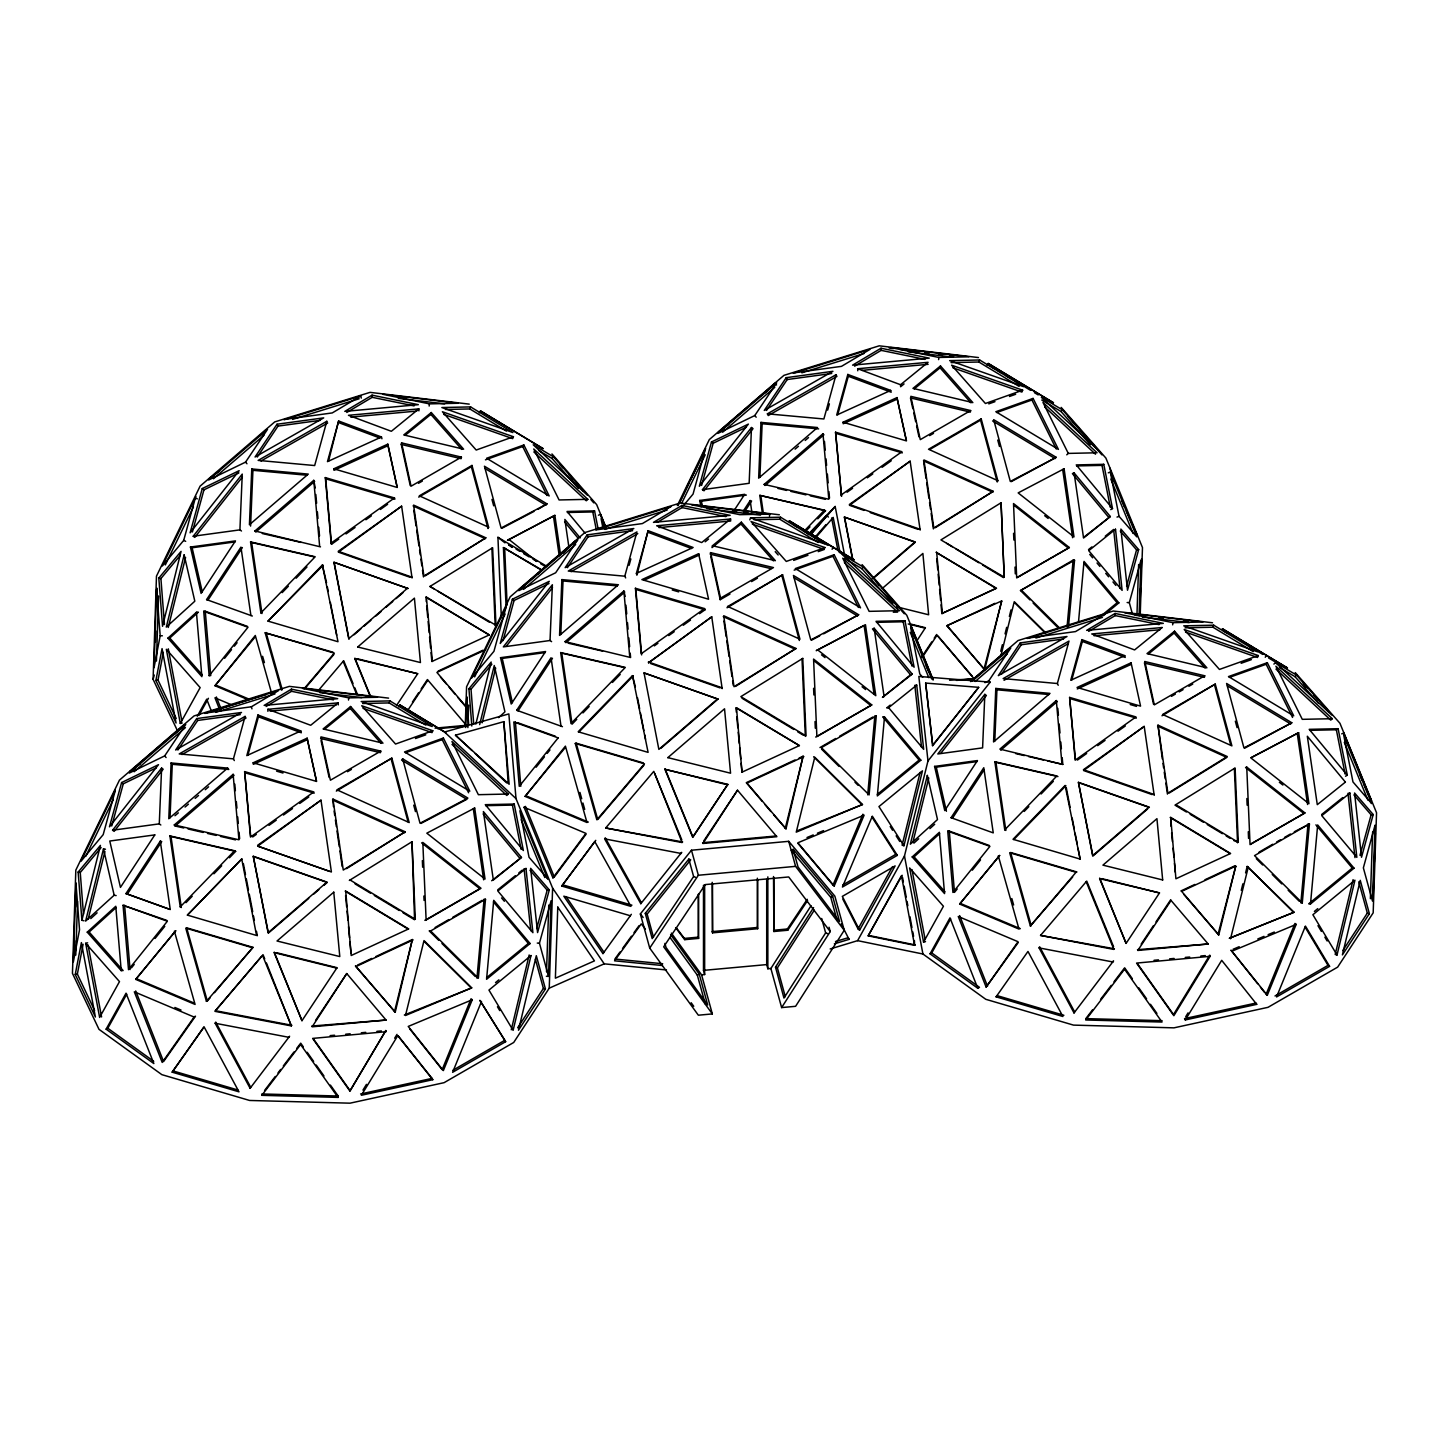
<?xml version="1.0" encoding="UTF-8"?>
<svg xmlns="http://www.w3.org/2000/svg" width="1449" height="1449" viewBox="0 0 1449 1449"><rect width="100%" height="100%" fill="white"/><g stroke="black" fill="none" stroke-linecap="round" stroke-linejoin="round"><path stroke-width="1.5" d="M333.759 892.186L277.031 940.999L339.791 956.557L333.759 892.149M74.243 951.902L74.624 940.691M75.71 907.002L76.091 895.772M75.783 955.09L77.54 901.169M177.756 731.347L153.105 679.346L156.474 576.141L200.107 486.139L274.73 421.913L370.02 392.371L469.241 404.126M155.405 642.197L155.786 630.967M156.8 599.524L157.18 588.294M156.438 661.088L158.557 595.956M465.238 726.8L466.578 686.79L510.211 596.789L584.853 532.562L680.124 503.038L779.345 514.775M465.69 727.543L466.687 698.237L468.715 724.536M466.813 708.271L467.194 697.005M467.882 727.597L468.643 705.065M546.527 971.826L548.773 905.082M548.537 976.391L551.091 900.735L539.445 943.19L548.537 976.391L546.382 976.282M388.586 698.128L289.365 686.373L194.075 715.915L119.452 780.123L75.819 870.125L72.45 973.348L98.985 1029.333L161.853 1074.651L249.59 1100.461L350.024 1103.178L444.082 1082.675L513.707 1042.483L549.243 988.164L552.612 888.128L516.007 798.616L508.853 713.922L444.517 732.017L516.007 798.616M1136.922 615.698L1138.642 564.512M1139.077 615.807L1140.961 560.183L1129.314 602.639L1132.158 613.018M1139.693 614.865L1140.598 588.077M1141.124 572.427L1141.577 559.024M1140.236 614.267L1142.482 547.577L1105.877 458.047L1061.175 407.404M1370.374 898.706L1372.638 831.961M1373.072 900.191L1373.906 875.613M1374.358 862.209L1375.336 833.175M160.821 824.988L159.281 823.865L161.618 768.079L163.157 769.22L114.127 831.364L112.587 830.223L161.618 768.079M171.109 762.953L168.79 818.721L227.62 768.097L228.761 769.455L172.268 764.293L171.109 762.953L227.62 768.097M170.022 817.852L172.268 764.293M241.476 531.004L239.918 529.863L242.255 474.095L193.224 536.239L194.782 537.362L242.418 476.993M251.764 468.951L249.427 524.737L308.275 474.095L251.764 468.951L252.923 470.309L250.586 526.096M550.04 640.512L552.377 584.744L503.346 646.888L550.04 640.512L551.598 641.653M561.886 579.6L559.549 635.387L618.379 584.744L561.886 579.6L563.027 580.958L560.781 634.517M751.488 427.527L749.151 483.296L702.457 489.671L751.488 427.527L753.027 428.65L703.997 490.794L702.457 489.671M760.979 422.383L758.66 478.17L817.49 427.527L760.979 422.383L762.138 423.742L759.892 477.282M984.831 694.361L982.603 747.865L937.811 753.969L984.831 694.361L986.389 695.484L940.745 753.335M995.789 688.438L993.561 741.942L1049.982 693.383L995.789 688.438L996.93 689.796L994.793 741.073M261.798 1095.335L261.907 1093.959L338.16 1096.024L338.052 1097.4L261.798 1095.335L300.613 1044.548L338.052 1097.4M476.938 978.166L484.111 899.195L485.506 899.268L478.351 978.238L430.625 930.964L429.212 930.892L438.757 940.347M867.697 794.831L874.87 715.86L876.283 715.933L869.11 794.903L821.384 747.63L876.283 715.933M884.506 716.965L877.333 795.936L920.858 760.2L884.506 716.965L882.731 716.857L919.101 760.073L920.858 760.2M1067.062 626.964L1073.129 560.147L1074.542 560.22L1068.474 627.037M1078.545 621.549L1084.015 561.415L1118.882 602.856L1103.232 615.716M1308.03 823.865L1300.876 902.836L1302.271 902.908L1309.443 823.938L1294.319 831.78M1310.494 903.941L1317.666 824.97L1354.036 868.186L1310.494 903.941L1308.737 903.832L1352.261 868.078L1354.036 868.186M348.503 700.048L348.774 697.875L377.519 697.259L302.497 688.366L348.774 697.875M429.158 406.046L429.429 403.873L458.174 403.257L383.152 394.363L429.429 403.873M769.473 516.206L769.745 514.033L691.517 504.759L739.769 514.667L769.745 514.033M938.608 359.624L938.88 357.45L968.856 356.816L890.628 347.543L938.88 357.45M1172.658 624.845L1172.947 622.672L1202.924 622.019L1124.696 612.764L1172.947 622.672M75.239 974.507L81.398 942.593L95.399 1017.017L75.239 974.507L77.358 974.072L83.1 944.277M160.187 635.749L154.029 667.79L156.583 589.163L160.187 635.749L162.379 635.803M155.894 680.523L162.053 648.609L176.054 723.033L155.894 680.523L158.013 680.07L163.339 652.412M401.246 444.445L401.572 442.887L461.434 457.123L461.108 458.681L401.246 444.445L410.248 485.614M380.779 751.125L330.408 780.214L320.917 736.889L380.779 751.125L380.453 752.683L320.591 738.447M730.006 594.036L720.207 599.687L720.533 598.129L773.458 567.573L710.571 552.63L710.245 554.188L770.959 568.624M970.649 410.556L920.278 439.645L910.787 396.338L970.649 410.556L970.323 412.114L910.461 397.895L912.834 408.727M1144.529 663.099L1144.855 661.541L1204.717 675.777L1204.391 677.335L1144.529 663.099L1153.531 704.25M324.413 729.408L350.205 708.398L350.622 706.514L382.971 743.174L323.109 728.938L350.622 706.514M405.05 435.406L430.86 414.396L431.277 412.53L463.626 449.172L403.764 434.935L431.277 412.53M712.473 545.73L712.057 547.595L740.964 524.049L741.381 522.183L775.36 560.672L712.473 545.73L741.381 522.183M914.283 388.857L940.075 367.829L940.492 365.963L972.84 402.605L912.979 388.386L940.492 365.963M1148.332 654.06L1174.125 633.05L1174.559 631.184L1206.89 667.826L1147.028 653.59L1174.559 631.184M511.28 1029.768L529.175 954.963M1353.112 879.634L1335.199 954.438L1337.029 955L1354.942 880.213L1312.885 914.736L1337.029 955M81.887 920.296L100.416 845.383L78.155 872.063L81.887 920.296L83.988 920.767M105.469 849.241L103.495 848.86L85.636 921.093L114.163 895.21L116.137 895.591M88.135 919.282L104.926 851.432M168.247 627.471L185.581 557.448M394.49 1011.746L412.349 939.532L395.233 1012.163L355.494 966.012L395.233 1012.163M475.833 724.12L491.175 662.048L468.933 688.728L471.813 726.003M479.655 724.609L494.272 665.526L504.94 711.876L498.583 717.617M482.155 722.816L495.685 668.098M785.249 828.411L803.126 756.179L786.01 828.828L773.712 814.863M920.115 772.408L902.111 845.184L903.941 845.745L922.47 770.832L878.945 806.586L903.941 845.745M830.168 948.968L857.609 940.655L904.484 855.961L927.976 760.942L918.847 676.429L990.174 682.117L927.976 760.942M912.834 842.43L928.791 777.968M983.943 669.293L1001.694 600.937L984.704 669.692L946.831 625.751L994.938 603.327M1000.752 651.271L1002.364 644.733M1005.063 633.847L1006.675 627.326M1009.355 616.441L1010.985 609.902M1000.806 656.107L1014.264 601.679L1045.834 632.941M1218.011 934.496L1235.762 866.158L1218.754 934.913L1183.742 894.305M1241.268 890.356L1242.88 883.836M1245.579 872.932L1247.191 866.411L1294.102 912.236L1229.422 938.264L1294.102 912.236M1230.545 938.753L1248.332 866.9M336.911 968.186L274.151 952.645L301.972 1020.694L274.278 952.156M357.106 658.697L417.692 673.713L354.806 658.643L369.984 695.774M664.91 769.31L727.815 784.362L692.749 837.359L664.91 769.31L727.67 784.851M1101.874 878.637L1159.49 892.928L1099.61 878.619L1126.09 943.39L1099.737 878.112M195.941 496.518L162.36 565.998L183.697 540.405L195.343 497.949L197.318 498.873M121.607 782.551L109.472 826.818L158.502 764.674L121.607 782.551L123.292 783.818L156.293 767.825M202.262 488.548L190.109 532.815L239.157 470.671L202.262 488.548L203.947 489.834L238.886 472.899M111.736 825.984L123.292 783.818M192.373 531.982L203.947 489.834M153.105 679.346L154.282 675.035M233.434 758.859L245.08 716.404L179.223 753.933L233.434 758.859L234.303 760.58M257.958 714.991L246.819 755.617L300.812 730.966L301.283 732.759L258.429 716.784L257.958 714.991L300.812 730.966M381.467 436.982L338.613 420.989L327.474 461.633L381.467 436.982L381.938 438.775M247.87 755.273L258.429 716.784M328.525 461.271L338.613 420.989M506.099 607.04L493.946 651.307L471.686 677.987L506.099 607.04L503.419 547.577L540.513 569.185M512.366 599.198L500.231 643.465L549.262 581.321L512.366 599.198L514.069 600.484L549.008 583.549M503.075 640.53L514.069 600.484M624.791 576.195L636.926 531.928L568.28 571.051L624.791 576.195L625.66 577.916M629.12 565.273L630.858 558.952M536.655 928.555L547.197 890.157L529.972 870.251M549.298 889.903L537.579 932.576L530.642 868.331L549.298 889.903L547.197 890.157M636.401 573.387L648.12 530.696L693.129 547.487L636.401 573.387L636.872 575.181L648.12 530.696M711.477 441.981L699.342 486.248L748.372 424.104L711.477 441.981L713.162 443.267L746.163 427.274M701.606 485.433L713.162 443.267M836.037 374.711L823.883 418.978L767.39 413.834L768.26 415.555L836.906 376.432L836.037 374.711L767.39 413.834M827.651 410.158L829.389 403.836M847.828 374.44L836.689 415.066L890.682 390.415L891.153 392.208L848.299 376.233L847.828 374.44L890.682 390.415M837.739 414.722L848.299 376.233M1057.353 683.53L1069 641.074L1003.161 678.585L1057.353 683.53L1058.223 685.25M1081.896 639.643L1070.739 680.269L1124.75 655.636L1125.203 657.429L1082.349 641.436L1081.896 639.643L1124.75 655.636M1071.789 679.925L1082.349 641.436M1126.579 586.211L1136.559 549.859L1120.276 531.04M1138.66 549.606L1127.503 590.232L1120.892 529.084L1138.66 549.606L1136.559 549.859M1359.995 855.345L1371.116 814.809L1353.909 794.903M1373.217 814.555L1361.517 857.247L1354.58 793.001L1373.217 814.555L1371.116 814.809M445.513 409.469L469.838 408.944L470.599 406.915L512.892 432.545L441.854 407.531L470.599 406.915M362.648 703.508L389.183 702.928L389.944 700.899L432.237 726.529L361.199 701.533L389.944 700.899M749.785 519.865L750.564 517.836L780.54 517.202L824.626 543.918L750.564 517.836M754.078 519.774L779.779 519.231L780.54 517.202M951.033 362.612L978.872 362.015L979.633 359.986L1023.737 386.702L949.656 360.62L979.633 359.986M1185.101 627.815L1212.94 627.218L1213.701 625.189L1257.804 651.905L1183.724 625.841L1213.701 625.189M472.247 999.738L443.358 1070.612L408.22 1026.435L472.247 999.738L471.052 998.778L442.162 1069.67L409.832 1029.025M481.503 1001.422L452.631 1072.296L505.647 1041.686L479.945 1000.444L505.647 1041.686M1267.295 995.282L1296.167 924.39L1294.971 923.448L1266.1 994.322L1267.295 995.282L1230.962 950.146L1257.66 983.726M513.435 436.747L476.196 450.041L442.398 411.751L513.435 436.747L512.656 438.63L443.702 414.36M432.798 730.749L395.541 744.043L361.743 705.735L432.798 730.749L432.001 732.614L363.047 708.344M1022.668 390.179L985.411 403.492L951.613 365.184L1022.668 390.179L1021.871 392.063L952.917 367.792M1258.275 655.564L1219.442 669.438L1184.195 629.5L1258.275 655.564L1257.478 657.448L1185.536 632.108M834.207 886.009L797.856 842.793L864.111 815.153L834.207 886.009L833.012 885.067L862.916 814.211M165.295 564.929L193.441 506.878M85.853 856.178L113.366 799.413M474.638 676.882L505.121 614.032M677.317 505.574L709.322 439.572L783.945 375.345L879.235 345.822L978.455 357.559M678.186 505.357L689 483.06M690.974 479.003L705.717 448.592M679.635 502.531L705.192 449.824L693.057 494.091L683.312 505.755M681.61 503.455L705.21 454.787M471.36 466.723L471.976 465.437L488.621 527.219L488.005 528.505L471.36 466.723L418.707 497.116M336.331 791.1L391.846 758.135L409.198 822.561L336.947 789.832L391.846 758.135M727.724 606.479L727.09 607.765L782.605 574.782L799.957 639.208L727.724 606.479L782.605 574.782M980.575 420.156L981.19 418.87L997.836 480.67L997.22 481.937L980.575 420.156L929.878 449.425M1161.989 715.77L1215.258 684.091L1231.904 745.873L1162.605 714.484L1215.258 684.091M333.451 806.604L332.944 799.069L405.177 831.798L346.565 868.621M425.336 575.778L485.832 537.814L413.581 505.085L423.923 576.068L485.832 537.814M735.458 686.446L795.954 648.464L723.703 615.734L734.027 686.717L795.954 648.464M935.293 527.708L993.217 491.32L923.919 459.931L933.826 528.016L993.217 491.32M1162.315 758.968L1157.986 725.152L1227.267 756.541L1167.894 793.219L1157.986 725.152M215.158 1023.248L215.738 1022.125L250.659 1087.185L250.097 1088.29L215.158 1023.248L289.039 1037.339M1039.096 947.9L1039.658 946.795L1074.597 1011.837L1074.017 1012.942L1039.096 947.9L1112.977 961.991L1113.538 960.886L1074.017 1012.942M640.802 903.705L681.682 852.356L681.102 853.461L604.631 838.88L640.802 903.705L641.364 902.6L605.211 837.776M180.292 723.449L200.143 687.605L166.345 649.297L180.292 723.449L182.23 722.96M197.263 716.241L206.7 699.197L211.608 711.622M198.966 715.335L208.421 698.291M106.121 1029.17L126.045 993.199L153.848 1063.566L106.121 1029.17L107.824 1028.265L126.715 994.195M859.583 930.149L842.322 896.388L895.12 865.886L859.583 930.149L858.062 928.918L892.53 866.611M914.573 945.328L868.168 935.855L901.459 875.685L914.573 945.328L914.428 940.582M868.168 935.855L902.129 875.268M923.556 942.085L943.426 906.259L909.61 867.951L923.556 942.085L925.513 941.615M930.059 953.84L949.983 917.851L977.767 988.236L979.488 987.33L931.761 952.935L930.059 953.84L977.767 988.236M931.761 952.935L950.653 918.847M479.347 412.802L480.488 410.918L543.049 448.61L480.488 410.918M398.71 706.804L399.833 704.92L445.332 732.325M832.07 549.28L833.211 547.396L854.33 559.966L789.107 520.68L833.211 547.396M987.095 365.347L988.218 363.464L1053.441 402.75L988.218 363.464M1265.249 657.266L1266.372 655.401L1287.509 667.971L1222.286 628.685L1266.372 655.401M349.915 1091.061L385.832 1030.529L349.915 1091.061L312.622 1038.408L386.159 1031.688M362.956 1090.119L366.47 1084.359M394.653 1038.209L397.008 1034.369M1210.096 956.34L1173.853 1015.713L1136.559 963.078L1210.096 956.34L1209.752 955.181L1173.509 1014.554L1137.501 963.73M1185.717 1016.709L1188.053 1012.869M1185.318 1019.933L1221.706 960.325L1256.718 1004.356L1185.318 1019.933L1184.539 1018.629L1255.957 1003.052L1256.718 1004.356M671.376 933.102L701.588 974.833L712.328 1013.92L698.346 1015.206L649.713 948.081L640.349 913.939L691.481 850.219L788.727 841.326L834.859 896.152L844.224 930.294L795.592 1006.312L781.627 1007.58L770.886 968.493L811.005 905.788M821.692 918.485L825.64 932.902L783.963 998.053L775.505 967.153L813.595 907.599M785.304 996.695L777.389 967.86L814.302 910.171M781.627 1007.58L830.241 931.58L829.045 927.233M252.343 616.024L206.591 599.614L240.951 547.124L250.912 615.553M242.381 547.577L208.022 600.067L206.591 599.614M125.954 893.598L160.296 841.126L161.727 841.579L127.385 894.069L125.954 893.598L170.257 909.555L160.296 841.126M562.447 726.673L516.713 710.264L551.055 657.774L561.017 726.203M552.486 658.244L518.144 710.716L516.713 710.264M733.629 511.207L744.677 494.326L699.65 500.466L701.099 506.788M744.025 509.939L750.165 500.557L751.596 501.028L744.243 512.258M517.655 1027.794L543.393 988.435L535.406 959.292M545.44 988.997L518.47 1030.239L536.311 955.688L545.44 988.997L543.393 988.435M951.069 817.707L983.78 767.735L993.253 832.885L951.069 817.707L952.5 818.16L983.998 770.053M1342.806 950.58L1367.331 913.105L1358.764 881.861M1369.377 913.667L1342.408 954.891L1360.249 880.34L1369.377 913.667L1367.331 913.105M396.483 705.572L417.692 673.713M412.422 702.059L418.67 692.676M421.152 688.927L427.401 679.545L466.379 725.297L435.026 728.159M407.767 710.318L427.727 680.324M301.972 1020.694L337.037 967.697L276.451 952.681M315.556 1020.422L346.746 973.547L386.068 1020.06L312.151 1026.816L346.746 973.547M727.815 784.362L692.876 836.852L665.055 768.803M703.816 840.837L737.505 790.212L776.827 836.707L702.91 843.481L737.505 790.212M916.674 641.146L925.422 627.707L910.479 624.012M921.89 656.687L931.743 641.889M934.207 638.176L936.67 634.481M922.234 657.466L937.014 635.26L974.126 678.802L956.539 680.396M1126.09 943.39L1159.49 892.928M1141.178 944.114L1153.495 925.603M1155.958 921.908L1170.738 899.702M688.836 859.094L693.618 876.536L652.195 938.59L645.276 913.377L688.836 859.094L690.702 859.837L647.142 914.12L653.481 937.231M649.713 948.081L698.346 875.25L691.481 850.219M773.531 876.536L773.875 931.508L787.749 930.24L787.405 928.99L807.238 899.286M787.749 930.24L807.582 900.535M245.551 462.122L267.504 429.375L208.656 479.999L245.551 462.122L246.964 463.771M277.013 424.231L255.06 456.996L323.707 417.873L277.013 424.231L278.009 426.097L257.27 457.033M164.679 755.907L185.744 724.5L129.305 773.06L164.679 755.907L166.092 757.555M196.702 718.577L175.637 750.002L241.494 712.473L196.702 718.577L197.698 720.443L177.883 750.021M587.117 534.88L565.164 567.646L633.811 528.523L587.117 534.88L588.131 536.746L567.392 567.682M754.766 415.555L776.718 382.808L717.871 433.432L754.766 415.555L756.179 417.203M786.227 377.664L764.275 410.429L832.921 371.306L786.227 377.664L787.224 379.529L766.485 410.465M984.94 682.66L988.816 680.776L1010.768 648.011L972.116 681.284M1020.277 642.885L998.325 675.632L1066.989 636.509L1020.277 642.885L1021.291 644.751L1001.766 673.857M630.369 915.768L563.824 896.188L602.965 953.605L603.943 952.156L566.052 896.587M538.593 573.713L541.165 569.982L503.419 547.577M472.211 676.774L474.765 673.097M194.112 1017.053L162.216 1062.443L134.322 991.822L194.112 1017.053L195.488 1016.184L163.574 1061.574L135.699 990.953M172.159 1072.169L204.055 1026.798L238.976 1091.822L172.159 1072.169L203.766 1027.395M986.135 987.095L1018.031 941.705L958.26 916.474L986.135 987.095L1018.14 942.647M996.097 996.84L1027.975 951.45L1062.896 1016.492L996.097 996.84L997.093 995.626L1063.892 1015.278M602.965 953.605L631.347 914.319M619.991 952.011L614.883 959.039L662.718 963.748M622.527 948.497L631.438 936.181M633.992 932.667L639.081 925.639M552.92 877.859L585.939 833.374L524.067 807.274L525.444 806.405L554.297 876.989L552.92 877.859L524.067 807.274M554.297 876.989L585.994 834.298M561.759 886.045L594.778 841.561L630.931 906.386L561.759 886.045L595.774 840.348M485.451 459.84L522.691 446.546L523.868 444.97L549.189 495.956L486.629 458.264L523.868 444.97M405.43 752.756L442.217 739.624L443.394 738.048L469.784 791.208L404.561 751.922L443.394 738.048M794.161 570.145L832.976 556.271L834.153 554.713L860.543 607.856L795.32 568.569L834.153 554.713M996.749 412.53L1031.923 399.978L1033.083 398.403L1058.404 449.389L995.843 411.715L1033.083 398.403M1229.368 677.408L1266.154 664.276L1267.314 662.7L1293.722 715.86L1228.498 676.574L1267.314 662.7M250.097 1088.29L289.619 1036.234M264.587 1090.445L275.292 1076.444M277.973 1072.948L280.635 1069.434M283.316 1065.939L294.02 1051.92M296.701 1048.424L300.722 1043.171L303.294 1046.812M1092.528 1009.862L1085.826 1018.611L1162.08 1020.676M1100.552 999.357L1111.256 985.338M1113.937 981.842L1124.641 967.823L1132.394 978.763M506.299 646.236L552.522 587.642M932.395 745.565L978.673 687.333L932.703 745.601L925.657 683.077L978.673 687.333M209.163 675.669L248.014 627.236L203.711 611.297L209.163 675.669L210.721 675.596L205.269 611.224L203.711 611.297M224.595 658.299L231.532 649.641M234.321 646.182L237.093 642.74M247.996 699.65L214.995 685.739L255.296 635.495L271.47 692.749M214.995 685.739L255.241 636.836M131.461 967.86L134.232 964.4M155.043 938.463L164.769 926.346M135.717 979.379L175.709 930.801L135.717 979.379L195.072 1004.429L174.387 931.2M536.094 767.227L544.426 756.849M547.197 753.389L549.986 749.93M525.099 796.389L565.418 746.144L586.972 822.489L525.099 796.389L565.345 747.485M957.228 888.962L954.493 892.367L949.312 831.092L947.755 831.165L952.935 892.439L989.921 846.343L947.755 831.165M972.315 870.179L980.52 859.927M959.655 904.049L999.647 855.471L959.655 904.049L1018.991 929.081L998.307 855.87M291.376 1025.928L262.504 955.344L214.905 1011.33L291.376 1025.928L266.435 963.005M605.664 827.995L653.807 771.357L682.135 842.575L605.664 827.995L682.66 841.941M1086.207 881.716L1113.883 949.421L1040.545 935.42L1114.408 948.787M158.81 578.079L181.071 551.381L162.542 626.294L158.81 578.079L160.911 578.531L180.382 555.184M83.462 914.174L80.256 872.533L101.122 847.52M473.732 724.265L471.016 689.199L491.881 664.167M304.036 688.782L334.339 653.155L265.167 632.796L281.341 690.068M304.942 688.492L333.795 654.568M318.635 690.195L343.703 660.708L353.031 683.548M206.428 1001.331L252.995 947.338L186.649 927.813L207.334 1001.042L206.428 1001.331L185.744 928.103L252.09 947.628M207.334 1001.042L210.196 997.691M214.47 992.656L252.995 947.338M261.599 956.394L215.43 1010.696L291.901 1025.294M643.917 765.217L597.749 819.518L576.177 743.174L575.271 743.464L596.843 819.808L644.443 763.804L575.271 743.464M1030.366 925.983L1076.027 872.28L1009.681 852.755L1030.366 925.983L1072.658 877.025M1040.545 935.42L1086.732 881.083L1113.575 946.722M811.114 533.703L826.781 515.536L828.375 517.058M810.933 534.536L835.167 506.48L844.568 554.985M814.519 537.814L825.93 524.61M814.664 538.883L833.193 517.42L839.949 552.196M537.941 509.36L547.016 503.908L484.455 466.234L501.1 528.016L547.016 503.908M402.659 758.823L420.029 823.231L467.9 798.109L402.659 758.823L401.572 760.073L466.813 799.359L420.935 823.449M823.666 633.811L858.659 614.756L793.436 575.47L810.788 639.897L858.659 614.756M1011.221 481.648L1056.23 457.341L993.67 419.667L1010.315 481.448L1056.23 457.341M1244.854 748.101L1291.82 722.761L1226.597 683.475L1243.948 747.901L1291.82 722.761M260.892 612.891L315.212 556.76L250.55 541.908L260.892 612.891L261.979 613.507L251.637 542.524L250.55 541.908M282.157 592.641L288.369 586.229M296.121 578.205L306.989 566.976M323.163 565.237L268.047 621.132L322.384 564.983L326.55 582.715M539.064 450.73L551.96 458.409L553.482 456.833L587.28 495.141L533.214 444.771L553.482 456.833M180.237 906.893L169.913 835.91L170.982 836.508L181.324 907.491L180.237 906.893L234.575 850.744L235.644 851.36L229.449 857.772M185.979 902.673L192.192 896.261M213.909 873.801L221.679 865.796M187.392 915.116L241.729 858.985L187.392 915.116L256.564 935.474L241.729 858.985M576.738 719.338L572.083 724.156L561.759 653.173L560.672 652.575L570.997 723.558L625.334 667.409L560.672 652.575M582.951 712.926L589.163 706.514M612.438 682.443L620.208 674.419M632.489 675.632L578.169 731.781L648.101 752.375L632.489 675.632L635.387 686.808M578.948 732.035L633.267 675.886M804.249 531.04L824.445 510.193L825.513 510.791L817.761 518.814M805.336 531.638L809.991 526.838M808.542 533.993L835.167 506.48M808.27 534.681L826.781 515.536M844.586 558.39L861.865 568.678L863.387 567.102L898.634 607.04L897.112 608.616M1041.759 400.033L1060.976 411.462L1062.497 409.886L1097.744 449.824L1041.36 397.316L1062.497 409.886M1004.755 829.824L1056.864 775.976L994.847 761.739L1004.755 829.824L1005.841 830.422L995.934 762.337L994.847 761.739M1024.226 811.422L1028.826 806.658M1041.088 793.998L1053.351 781.319M1013.793 839.551L1065.903 785.702M1273.906 664.113L1275.428 662.537L1296.565 675.107L1331.794 715.045L1275.428 662.537M1279.666 667.536L1295.044 676.683L1296.565 675.107M259.498 436.149L265.91 429.882M174.749 734.027L183.914 725.08L129.921 771.556L140.426 763.641M563.19 553.065L568.008 548.374M572.808 543.665L576.032 540.531L572.681 543.393M765.507 392.715L775.124 383.315L776.555 384.981M1001.168 656.361L1009.192 648.536L970.812 681.555M587.823 499.344L559.079 499.959L533.757 448.991L587.823 499.344L586.284 500.756L533.848 451.925M508.345 794.034L478.369 794.686L451.961 741.526L508.345 794.034L506.806 795.447L452.034 744.442M1066.754 454.823L1068.293 453.41L1097.038 452.776L1042.972 402.424L1068.293 453.41M1332.283 718.704L1302.289 719.338L1275.899 666.196L1332.283 718.704L1330.743 720.117L1275.971 669.112M167.903 638.158L196.43 612.275L198.332 612.166L169.787 638.049L167.903 638.158L201.882 676.665L196.43 612.275M90.78 918.594L97.119 912.852M87.248 932.16L115.775 906.277L121.227 970.649L123.111 970.54L89.132 932.033L87.248 932.16L121.227 970.649M89.132 932.033L116.083 907.599M913.902 843.119L918.702 838.772M929.878 828.629L934.677 824.282M912.2 856.939L939.35 832.306L944.549 893.598L912.2 856.939L914.084 856.83L939.658 833.646M213.438 478.75L263.863 435.352M314.668 481.394L255.821 532.037L254.933 530.968L313.763 480.325L315.248 487.951M134.141 771.756L185.436 727.615M407.604 588.113L348.756 638.737L333.922 562.266L407.875 588.475L333.922 562.266M354.081 634.771L360.801 628.975M364.17 626.095L370.89 620.299M375.943 615.97L380.978 611.623M386.014 607.276L392.751 601.498M396.102 598.6L402.84 592.822M174.967 815.733L178.336 812.853M185.055 807.057L188.424 804.159M195.144 798.381L198.513 795.483M205.233 789.705L208.602 786.807M174.278 824.952L233.126 774.327L234.013 775.396L175.166 826.021L174.278 824.952L238.94 839.786L233.126 774.327M569.348 546.273L519.303 589.345L524.502 585.432M523.542 589.399L575.651 544.552M775.124 383.315L718.396 432.128L728.793 424.303M722.653 432.182L774.762 387.336M624.773 592.043L565.943 642.686L565.038 641.617L623.885 590.975L625.171 596.408M795.103 449.136L798.471 446.256M805.191 440.46L808.542 437.562M764.148 484.401L822.978 433.758L823.883 434.827L765.036 485.469L764.148 484.401L828.81 499.235L822.978 433.758M308.728 898.38L268.391 933.102L253.267 856.25L326.949 882.097L268.101 932.739L253.267 856.25M313.781 894.051L318.816 889.704M323.87 885.357L327.22 882.477L253.539 856.613M717.708 698.762L658.86 749.405L644.026 672.916L717.998 699.124L660.835 748.318M872.262 578.694L915.025 541.89L844.35 517.094L852.718 560.256M874.254 577.571L915.297 542.252L844.35 517.094M882.387 588.366L922.886 553.464L928.628 614.774L896.623 606.805M970.522 681.428L1018.013 640.567L1113.303 611.025L1212.523 622.78M975.195 681.483L1007.146 654.006M1000.77 750.184L1057.209 701.624L1056.321 700.555L999.882 749.115L1062.805 764.42L1047.826 760.979M1147.644 808.94L1092.926 856.033L1078.418 782.315L1149.075 807.111L1092.637 855.671L1078.418 782.315M486.556 977.731L528.342 943.426L530.099 943.534L493.729 900.318L486.574 979.289L530.099 943.534M495.522 982.603L498.891 979.832M877.315 794.396L919.101 760.073M1101.475 615.608L1117.125 602.748L1118.882 602.856M1314.406 911.403L1317.775 908.632M418.852 408.872L391.339 431.295L348.466 415.302L418.852 408.872L418.924 410.882M338.269 704.884L338.197 702.856L310.684 725.279L267.83 709.304L267.902 711.314M730.586 518.996L701.696 542.56L656.669 525.77L730.586 518.996L730.658 521.024L658.987 527.581M705.156 541.799L708.561 539.028M904.067 383.931L900.626 386.738L900.553 384.728L928.066 362.304L857.699 368.734L857.772 370.763M491.664 880.757L521.477 857.428L483.386 811.567L493.348 880.014L521.477 857.428M497.713 889.849L515.301 875.739M518.814 872.914L522.328 870.088M910.552 674.836L882.423 697.404L912.236 674.093L874.164 628.232L872.479 628.975L910.552 674.836L912.236 674.093M1083.562 537.416L1110.332 516.532L1074.089 472.863L1072.405 473.606L1108.648 517.275M1110.332 516.532L1083.562 538.014L1074.089 472.863M890.247 705.083L886.734 707.909L888.617 707.673L916.728 685.105L923.665 749.332L888.617 707.673M1088.525 549.588L1091.876 546.907M1105.261 536.166L1113.629 529.446L1120.005 588.421M1321.651 814.501L1342.734 797.566M1349.907 793.092L1321.778 815.66L1356.844 857.337L1349.907 793.092L1348.005 793.346L1354.96 857.591M209.181 478.695L219.578 470.871M338.758 539.1L331.531 544.263L331.133 543.067L394.472 497.949L394.871 499.126L325.699 478.786L325.3 477.59L394.472 497.949M346.003 533.938L355.059 527.49M365.909 519.756L371.342 515.898M380.399 509.45L387.626 504.288M412.059 577.988L401.627 506.172L338.287 551.308L411.969 577.155M252.687 836.961L256.31 834.389M268.971 825.369L276.216 820.206M283.443 815.044L292.499 808.596M299.744 803.434L308.8 796.986M257.632 845.292L320.99 800.174L331.404 871.99L257.723 846.125L329.303 871.247M257.723 846.125L320.99 800.174M841.126 494.997L901.894 451.708L835.548 432.182L841.525 496.174L835.548 432.182M847.049 492.243L852.573 488.313M867.317 477.808L872.823 473.877M882.043 467.321L891.244 460.764M920.151 530.099L910.135 461.18L849.386 504.469L920.061 529.265M704.594 608.598L641.237 653.734L635.423 588.258L704.594 608.598L704.993 609.794L699.559 613.652M654.314 645.892L657.918 643.302M668.786 635.568L674.22 631.71M683.258 625.262L690.503 620.1M711.749 616.821L648.5 662.791L711.749 616.821L722.163 688.637M1077.44 760.073L1086.641 753.516M1097.69 745.655L1105.044 740.403M1117.94 731.22L1125.312 725.985M1154.201 795.32L1144.203 726.402L1083.454 769.691L1154.11 794.487M1085.373 769.22L1144.203 726.402M429.991 586.447L492.642 547.74L495.956 625.28L429.991 586.447L433.812 588.765M405.177 831.798L343.268 870.052L332.944 799.069M349.336 880.449L411.987 841.742L415.302 919.282L350.078 879.996M411.987 841.742L414.559 919.735L403.039 912.798M1001.06 502.767L1004.229 577.137L1001.06 502.767L940.926 539.916L1004.229 577.137M1169.361 792.929L1226.814 757.429L1157.534 726.021M1233.751 840.529L1238.297 842.358L1235.109 767.988L1174.994 805.137L1186.369 811.983M554.858 515.355L507.548 540.296L554.858 515.355L560.6 554.895M567.392 512.493L592.786 511.95L594.561 510.881L598.057 528.577M474.692 808.035L426.821 833.175L485.035 879.018L474.692 808.035L473.316 808.868L483.658 879.851M1064.073 468.788L1018.158 492.895L1073.981 536.873L1064.073 468.788L1062.697 469.621L1072.604 537.706M485.741 805.68L512.421 805.101L514.196 804.05L523.361 850.527L485.288 804.666L514.196 804.05M1076.607 465.926L1102.019 465.383L1103.776 464.314L1112.506 508.563L1110.749 509.631M817.598 649.822L875.794 695.683L865.47 624.7L816.222 650.655L864.093 625.515L874.091 694.288M876.5 622.346L903.18 621.766L904.955 620.715L914.12 667.192L876.047 621.331L904.955 620.715M1251.375 757.61L1298.63 732.705L1308.954 803.67L1250.759 757.827L1298.63 732.705M1309.661 730.332L1336.358 729.771L1338.115 728.702L1347.298 775.197L1345.523 776.247M361.308 398.095L360.692 395.994L332.256 412.929L285.562 419.286M372.067 395.16L344.808 411.389L418.344 404.669L372.067 395.16L372.212 397.316L346.764 412.458M251.347 706.786L278.606 690.539L206.555 712.89L251.347 706.786L251.963 708.869M291.412 689.163L264.153 705.391L337.689 698.672L291.412 689.163L291.557 691.3L266.109 706.46M881.01 348.231L852.592 365.148L929.262 358.138L881.01 348.231L881.155 350.368L854.62 366.162M681.918 505.447L653.481 522.365L730.169 515.355L681.918 505.447L682.044 507.585L657.411 522.256M1115.078 613.452L1086.659 630.369L1163.33 623.36L1115.078 613.452L1115.223 615.59L1088.688 631.384M461.434 457.123L411.063 486.212L401.572 442.887M418.471 483.296L422.347 481.068M471.976 465.437L419.322 495.83L488.621 527.219M347.506 771.701L351.382 769.455M929.624 435.624L933.5 433.378M981.19 418.87L928.537 449.262L997.836 480.67M751.578 581.592L757.447 578.187M1017.452 577.227L1069.344 547.523L1013.521 503.564L1016.691 577.934L1069.344 547.523M426.115 919.97L481.014 888.273L422.818 842.43L426.115 919.97L424.919 920.387L479.8 888.708L421.605 842.847M435.098 927.505L448.81 919.572M452.74 917.308L482.137 900.336M430.625 930.964L485.506 899.268M1029.949 599.922L1020.476 590.54L1038.027 580.397M1041.922 578.151L1073.129 560.147M1020.476 590.54L1074.542 560.22M815.678 737.052L871.773 704.92L813.577 659.078L816.892 736.617L871.773 704.92M819.971 747.557L835.656 738.501M839.587 736.237L872.914 717.001M793.183 849.349L798.019 866.973L839.605 921.673L832.632 896.243L793.183 849.349L791.317 850.436L830.766 897.329L837.16 920.64M452.976 1070.213L504.107 1040.69M842.847 884.941L895.772 854.367L897.329 855.363L842.43 887.042L872.334 816.185L897.329 855.363M1204.717 675.777L1154.328 704.866L1144.855 661.541M1171.444 696.353L1175.32 694.125M1179.196 691.879L1183.072 689.652M1188.886 686.283L1192.762 684.055M830.766 897.329L832.632 896.243M1250.813 843.916L1304.951 812.925L1246.738 767.082L1245.542 767.517L1303.738 813.36M1304.951 812.925L1250.052 844.622L1246.738 767.082M1259.018 852.157L1272.747 844.242M1276.66 841.978L1280.59 839.714M1284.502 837.45L1290.389 834.044M1309.443 823.938L1254.544 855.616L1302.271 902.908M1275.011 995.97L1328.027 965.36L1329.584 966.338L1276.569 996.948L1305.44 926.092L1329.584 966.338M261.001 460.999L327.691 422.999M182.031 754.549L245.95 718.124L245.08 716.404M571.105 571.667L637.795 533.649M1004.03 680.306L1067.931 643.881M705.265 1004.012L697.349 975.177L699.251 974.126L670.597 934.587M502.006 528.215L533.938 511.443M811.694 640.096L819.681 635.912M426.241 601.589L426.368 597.06L489.255 634.934L431.856 661.523L431.023 652.63M438.178 671.068L482.861 650.257M485.632 649.732L436.91 672.427L467.23 708M941.85 613.561L995.97 588.348L936.108 552.304L996.514 588.258L941.85 613.561L941.035 604.813M946.831 625.751L1001.694 600.937M741.979 772.172L799.377 745.601L736.49 707.71L741.979 772.172L741.145 763.297M794.994 759.964L746.271 782.677L762.156 801.297M799.051 758.081L803.126 756.179M803.869 756.595L747.014 783.076L786.01 828.828M357.541 965.07L371.741 958.441M375.798 956.557L412.349 939.532M356.255 966.429L413.11 939.93M1180.899 890.954L1194.918 884.433M1204.952 879.76L1235.019 865.741M1235.762 866.158L1181.641 891.37L1218.754 934.913M333.795 468.806L387.807 444.155L397.28 487.48L333.795 468.806L334.013 470.309L388.006 445.658L387.807 444.155M843.01 422.239L897.022 397.587L906.494 440.913L843.01 422.239L843.227 423.742L897.239 399.091L897.022 397.587M698.617 553.717L641.889 579.618L708.579 599.234L698.617 553.717L698.835 555.221L644.135 580.198M253.14 762.79L307.152 738.157L316.625 781.464L253.14 762.79L253.358 764.311L307.369 739.66L307.152 738.157M1131.071 662.809L1077.078 687.46L1140.562 706.134L1131.071 662.809L1131.289 664.312L1077.295 688.963M549.243 988.164L604.215 963.839L666.468 969.961M797.185 830.802L862.499 804.503L796.244 832.143L814.773 757.229L862.499 804.503M807.002 837.522L813.215 834.932M817.363 833.211L823.575 830.621M404.343 1015.006L471.74 987.856L405.485 1015.495L424.014 940.564L471.74 987.856M1233.027 949.294L1239.221 946.704M1257.804 938.952L1263.999 936.362M1268.129 934.641L1274.323 932.051M1232.157 951.087L1296.167 924.39M598.437 515.21L600.466 514.377L605.501 526.675M1341.72 733.864L1343.748 733.031L1371.424 800.717L1364.125 784.452M1108.286 472.827L1110.314 472.084L1136.795 536.854L1119.045 516.333L1110.314 472.084M1117.016 517.094L1119.045 516.333M988.761 403.873L994.974 401.663M1009.464 396.483L1015.658 394.273M793.672 560.383L807.962 555.275M818.196 551.634L824.318 549.443L752.357 524.121M415.446 738.519L425.789 734.824M1241.141 663.28L1251.356 659.639M265.167 632.796L333.071 652.231M284.058 419.812L360.692 395.994M292.626 419.377L359.153 398.765M793.273 373.244L869.907 349.444L841.471 366.362L794.777 372.719M801.84 372.828L864.075 353.52M604.867 529.374L667.12 510.084M204.834 713.469L266.29 694.433M270.528 693.111L276.886 691.137M215.647 712.347L274.984 693.944M1027.341 638.466L1103.957 614.648L1075.538 631.583L1028.844 637.94M1035.89 638.031L1102.435 617.401M835.493 941.542L848.118 937.72L849.078 939.369L834.352 943.824M455.457 735.186L503.835 721.656L509.142 784.253L455.457 735.186L471.976 750.564M85.69 943.299L119.488 981.607L99.637 1017.433L85.69 943.299L87.628 942.81M360.602 1093.977L432.019 1078.4L432.798 1079.704L361.381 1095.263L397.769 1035.673L432.798 1079.704M503.835 721.656L508.128 782.17M489.255 634.934L425.825 597.151M799.377 745.601L735.947 707.8L736.364 712.238M1170.991 826.256L1170.72 817.417L1230.581 853.479L1175.918 878.782L1170.72 817.417M278.009 426.097L320.265 420.337M787.224 379.529L831.708 373.48M193.224 536.239L239.918 529.863M190.435 547.034L235.463 540.894L201.103 593.384L190.435 547.034L192.119 547.776L234.992 541.926M699.65 500.466L701.334 501.209L746.362 495.069M588.131 536.746L632.597 530.696M500.539 657.683L545.567 651.543L511.207 704.033L500.539 657.683L502.223 658.426L545.114 652.593M197.698 720.443L240.244 714.647M1021.291 644.751L1063.53 638.991M112.587 830.223L159.281 823.865M934.587 766.412L977.441 760.562L944.748 810.534L934.587 766.412L936.271 767.155L976.988 761.594M916.728 685.105L914.844 685.341L921.546 747.376M350.749 417.113L416.714 411.081M862.173 370.346L928.139 364.315M267.83 709.304L338.197 702.856M270.094 711.115L336.059 705.083M1094.031 635.767L1159.997 629.735M949.602 680.233L974.126 678.802M437.598 728.72L466.723 726.058M702.584 842.702L776.501 835.946M698.346 875.25L795.592 866.357L844.224 930.294M712.183 931.598L757.338 927.469L757.682 928.718L712.528 932.848L712.183 882.332M676.574 928.121L684.399 938.409L698.273 937.141L698.617 938.391L684.743 939.658L675.614 927.65M773.531 930.258L787.405 928.99M703.49 885.212L703.49 970.377L766.702 964.599L767.843 968.765L770.886 968.493M701.588 974.833L704.649 974.543L704.649 884.904M1137.483 949.675L1208.194 944.005L1137.809 950.453L1171.064 900.463L1208.194 944.005M311.807 1026.037L386.068 1020.06M330.118 1035.618L334.574 1035.22M345.713 1034.206L350.169 1033.789M361.308 1032.775L365.764 1032.358M376.903 1031.344L381.359 1030.945M1154.038 960.289L1158.494 959.872M1169.633 958.858L1174.107 958.441M1185.246 957.427L1189.701 957.028M1200.841 955.996L1205.296 955.597M123.056 905.281L167.36 921.238L128.508 969.653L123.056 905.281L166.816 920.405M1103.776 464.314L1076.263 464.912L1112.506 508.563M594.561 510.881L567.048 511.479L585.179 533.304M893.29 612.202L897.565 612.112L844.405 562.61M1338.115 728.702L1309.208 729.336L1347.298 775.197M1127.141 602.53L1129.314 602.639M537.271 943.082L539.445 943.19M762.138 423.742L818.631 428.886M252.923 470.309L307.242 475.254M563.027 580.958L617.365 585.903M996.93 689.796L1048.967 694.542M662.374 965.523L614.539 960.814L641.273 923.882L645.366 929.044M889.125 348.05L893.598 348.593M900.3 349.372L904.774 349.915M913.703 350.966L918.177 351.491M924.879 352.288L929.352 352.813M938.3 353.882L942.774 354.407M949.475 355.204L953.949 355.73M908.233 351.835L952.935 357.124M401.264 397.316L405.684 397.841M398.312 398.366L444.662 403.854M707.891 507.385L712.365 507.929M732.488 510.302L736.961 510.827M743.663 511.624L748.137 512.149M757.066 513.218L761.54 513.743M706.895 508.78L760.544 515.138M1134.368 614.593L1138.823 615.119M1158.946 617.509L1163.42 618.035M1183.525 620.426L1187.999 620.951M1142.301 617.057L1189.231 622.599M319.867 692.622L361.797 697.585M925.657 683.077L932.703 745.601M868.839 935.456L915.243 944.929M857.609 940.655L922.922 954.003L985.791 999.303L1073.51 1025.113L1173.962 1027.848L1268.02 1007.327L1337.644 967.135L1373.181 912.834L1376.55 812.78L1339.945 723.268L1295.243 672.608M881.155 350.368L925.023 359.388M372.212 397.316L414.088 405.901M682.044 507.585L725.913 516.605M1115.223 615.59L1159.073 624.61M291.557 691.3L333.433 699.903M468.933 688.728L471.016 689.199M78.155 872.063L80.256 872.533M777.968 488.44L786.59 490.414M790.9 491.41L805.988 494.87M810.299 495.848L825.387 499.325M762.355 513.091L759.783 495.359L824.445 510.193M759.783 495.359L825.513 510.791M254.933 530.968L320.483 546.871M262.287 533.522L301.084 542.415M251.637 542.524L314.143 556.869M565.038 641.617L630.605 657.52L630.206 653.155M568.099 643.175L602.585 651.09M1015.749 753.625L1024.298 755.581M1028.573 756.559L1043.552 760.001M561.759 653.173L624.265 667.518M995.934 762.337L1057.951 776.573M175.166 826.021L183.788 827.995M188.098 828.991L203.186 832.451M207.497 833.447L216.118 835.421M220.429 836.417L235.517 839.877M169.913 835.91L234.575 850.744M170.982 836.508L235.644 851.36M908.215 623.976L925.295 628.196M835.946 433.378L902.292 452.903M1130.202 704.522L1136.541 706.388M1069.616 697.404L1135.944 716.929L1075.194 760.2L1069.616 697.404L1075.393 759.149M1070.014 698.599L1136.36 718.106M672.227 589.978L678.675 591.88M635.423 588.258L635.821 589.435L704.993 609.794M1080.121 859.076L1013.014 839.297L1065.124 785.467L1080.121 859.076L1078.038 848.281M268.047 621.132L337.997 641.726L322.384 564.983M1076.933 871.99L1010.587 852.483L1031.271 925.694M576.177 743.174L643.193 762.88M276.632 771.158L282.99 773.023M244.646 771.592L313.817 791.933L250.478 837.069L244.646 771.592L250.677 836.073M245.044 772.77L314.216 793.128M562.755 884.832L631.927 905.172M173.155 1070.956L237.817 1089.974M864.021 510.41L849.476 505.303L910.135 461.18M870.269 512.602L918.068 529.374M1083.544 770.524L1152.136 794.595M1078.69 782.677L1149.365 807.473M409.958 577.245L338.378 552.141L401.627 506.172M648.391 661.958L722.073 687.804M650.601 663.533L720.062 687.895M717.998 699.124L644.026 672.916M949.312 831.092L989.377 845.51M517.492 722.634L555.474 736.291M205.269 611.224L247.471 626.403M127.385 894.069L169.569 909.248M857.699 368.734L900.553 384.728M648.572 532.489L691.553 548.519M339.084 422.782L379.892 438.015M825.64 932.902L827.524 933.609M775.505 967.153L777.389 967.86M693.618 876.536L695.484 877.279M645.276 913.377L647.142 914.12M960.977 903.651L1020.331 928.682M526.422 795.99L588.312 822.09M216.318 685.323L249.319 699.251M231.46 704.794L214.977 697.82L219.904 710.282M137.057 978.981L194.347 1003.161M174.858 1007.472L181.053 1010.08M923.466 460.818L992.764 492.207M723.25 616.622L795.501 649.351M413.146 505.973L485.379 538.684M332.491 799.957L404.724 832.686M183.697 540.405L185.671 541.328M863.387 567.102L842.267 554.532L898.634 607.04M501.354 617.781L497.931 537.307L547.088 566.505M512.294 546.889L508.508 544.643L512.022 547.414M516.061 549.117L519.829 551.363M523.614 553.609L529.265 556.959M533.051 559.205L536.818 561.451L508.943 539.463M540.586 563.679L544.371 565.925M445.821 732.741L399.833 704.92M988.671 365.112L994.394 368.553M998.198 370.853L1002.002 373.136M1005.823 375.436L1009.627 377.736M1015.351 381.178L1019.154 383.478M1024.878 386.919L1030.601 390.361M1034.405 392.661L1038.209 394.943M992.583 420.916L1055.144 458.59M1222.739 630.333L1226.542 632.615M1249.418 646.399L1255.124 649.84M1258.946 652.141L1262.749 654.423M1268.473 657.864L1274.178 661.324M1278 663.606L1281.804 665.906M1227.43 685.884L1290.733 724.011M946.614 543.339L952.301 546.762M956.086 549.044L978.836 562.755M982.639 565.038L1003.487 577.608M793.382 524.629L797.185 526.911M802.909 530.352L806.713 532.652M812.436 536.094L816.24 538.394M821.963 541.835L827.669 545.277M839.116 552.178L842.92 554.46M1175.737 804.666L1238.297 842.358M1190.154 814.266L1203.431 822.253M1207.216 824.553L1222.376 833.682M1226.18 835.964L1229.966 838.247M794.269 577.879L857.573 616.006M1170.176 817.508L1230.038 853.57M485.252 468.625L545.929 505.158M742.015 698.255L793.817 729.463M797.656 731.781L803.398 735.241M437.652 591.083L489.454 622.273M355.077 883.908L370.437 893.164M374.277 895.464L399.218 910.497M345.17 891.135L408.057 929.026M978.872 362.015L1019.136 386.394M1212.94 627.218L1253.204 651.615M779.779 519.231L818.105 542.451M469.838 408.944L506.371 431.077M389.183 702.928L425.716 725.061M107.824 1028.265L153.721 1061.338M1044.693 515.717L1048.17 518.452M1014.065 505.357L1068.148 547.957M1279.358 782.279L1282.89 785.05M821.511 654.821L825.024 657.611M862.064 686.772L865.596 689.561M814.139 660.907L870.577 705.355M497.931 537.307L504.958 542.85M1044.711 406.897L1095.498 454.207M475.272 753.643L506.661 782.877M1021.889 590.612L1059.762 628.142M1033.101 603.038L1058.35 628.069M1014.717 602.748L1044.711 632.47M1256.319 858.696L1262.677 864.999M1272.24 874.471L1281.785 883.926M1288.143 890.229L1299.282 901.26M1247.191 866.411L1292.979 911.747M821.565 749.133L839.062 766.467M854.982 782.225L858.152 785.376M813.65 756.74L861.376 804.032M441.945 943.498L475.344 976.59M424.466 941.669L470.599 987.367M1068.167 416.624L1101.946 454.895M1307.704 688.239L1303.285 683.24L1305.803 686.953M1313.573 694.904L1317.992 699.903M1323.861 706.569L1328.28 711.55M1060.976 411.462L1090.336 444.734M1295.044 676.683L1318.536 703.308M940.075 367.829L970.939 402.822M1174.125 633.05L1205.007 668.025M862.083 564.621L906.784 615.264L933.174 679.798M876.41 582.172L879.344 585.487M894.033 602.132L904.303 613.778M861.865 568.678L892.711 603.617M775.215 551.652L778.149 554.985M740.964 524.049L773.458 560.872M914.084 856.83L944.965 891.805M551.96 453.954L596.662 504.614L606.026 527.508M560.002 464.604L562.955 467.918M568.823 474.584L573.243 479.583M580.578 487.915L583.53 491.247M590.866 499.561L593.818 502.894M551.96 458.409L578.405 488.385M430.86 414.396L461.724 449.389M350.205 708.398L381.069 743.373M169.787 638.049L202.299 674.872M922.669 677.244L919.789 673.93L910.624 627.453L931.707 679.001M988.816 680.776L990.228 682.425M947.574 626.167L984.704 669.692M938.101 636.165L972.37 676.357M765.036 804.684L770.814 811.476M440.478 677.1L446.256 683.874M449.154 687.261L454.932 694.035M457.812 697.422L466.469 707.583M1089.757 554.387L1092.673 557.829M1097.02 563.009L1099.918 566.45M1105.732 573.351L1108.63 576.811M1112.977 581.973L1115.875 585.432M1315.909 824.861L1352.261 868.078M1083.707 563.027L1117.125 602.748M798.109 843.572L833.012 885.067M501.571 897.927L504.379 901.26M493.421 901.93L528.342 943.426M580.198 537.905L564.856 519.43L568.968 547.65M564.585 521.857L578.513 538.648M483.115 814.012L519.793 858.188M1260.467 987.258L1264.687 992.565M640.349 913.939L643.139 917.452M398.403 1036.126L432.019 1078.4M830.241 931.58L788.709 876.953L705.246 884.578L663.696 946.813L712.328 1013.92M669.999 937.431L697.349 975.177M691.137 1002.708L693.745 1006.294M1138.842 987.874L1146.594 998.814M1150.47 1004.284L1156.918 1013.394M313.564 1039.078L349.571 1089.902M307.17 1052.282L313.618 1061.392M316.208 1065.033L323.96 1075.973M330.408 1085.084L338.16 1096.024M552.612 888.128L604.215 963.839M890.211 826.528L892.584 830.259M896.152 835.856L899.738 841.452M871.972 817.073L895.772 854.367M1317.956 925.676L1321.397 931.417M1324.857 937.177L1327.157 941.017M1305.024 927.016L1328.027 965.36M497.46 1006.765L499.76 1010.605M842.829 899.123L858.062 928.918M841.144 923.864L849.078 939.369M1266.154 664.276L1292.544 717.418M1031.923 399.978L1056.267 448.991M832.976 556.271L858.406 607.457M522.691 446.546L547.034 495.558M442.217 739.624L468.607 792.766M158.013 680.07L176.235 718.523M77.358 974.072L94.62 1010.496M1359.56 774.273L1362.314 780.377M1121.852 500.919L1124.587 507.023M1126.416 511.099L1137.374 535.496M926.201 665.924L928.936 672.01M1344.292 742.377L1367.892 800.12M1110.84 479.112L1133.064 533.431M932.993 679.78L910.081 623.74L914.699 637.687M910.28 632.325L928.827 677.679M605.374 529.102L601.1 518.651L602.838 527.49M654.658 773.44L681.809 839.877M521.205 819.79L544.806 877.533M354.933 658.154L370.111 695.266M354.733 687.695L357.269 693.926M343.159 661.342L356.744 694.56M263.048 954.71L264.732 958.858M959.636 915.605L987.512 986.226M216.354 696.951L221.262 709.412M1343.748 733.031L1347.208 743.464M1109.68 467.81L1114.535 482.408M600.466 514.377L603.925 524.81M1011.819 898.543L1013.63 904.991M579.926 792.404L581.719 798.761M582.915 803L584.708 809.375M266.073 632.525L282.247 689.778M262.613 656.306L264.424 662.664M788.727 841.326L795.592 866.357M703.49 970.377L704.649 974.543M699.251 974.126L707.71 1005.026L666.051 947.501L664.91 943.39M684.399 938.409L684.743 939.658M1235.345 721.222L1237.084 727.67M1214.642 685.377L1230.708 745.021M997.745 440.079L999.466 446.473M781.989 576.068L799.341 640.494M491.972 499.434L493.692 505.828M413.726 805.155L415.465 811.603M391.23 759.403L408.002 821.692M936.271 767.155L946.432 811.277M701.334 501.209L702.312 505.429M502.223 658.426L512.421 702.674M192.119 547.776L202.299 592.025M103.495 848.86L114.163 895.21M913.776 413.056L915.677 421.713M916.619 426.042L918.992 436.873M897.239 399.091L906.241 440.261M710.571 552.63L720.533 598.129M710.716 556.362L720.207 599.687M388.006 445.658L397.026 486.81M321.062 740.62L329.122 777.443M307.369 739.66L316.371 780.812M1336.358 729.771L1345.089 774.038M1102.019 465.383L1110.314 507.422M903.18 621.766L911.928 666.033M592.786 511.95L596.282 529.646M512.421 805.101L521.151 849.386M1066.319 787.858L1070.086 807.274M1072.169 818.069L1074.27 828.864M1075.104 833.175L1077.205 843.97M844.622 517.456L853.008 560.618M831.617 517.999L837.957 550.602M637.506 697.748L639.625 708.67M640.476 713.035L643.863 730.513M644.714 734.897L645.566 739.262M334.194 562.629L349.028 639.118M327.402 587.08L328.253 591.464M330.372 602.386L336.729 635.169M243.36 863.604L245.479 874.526M246.33 878.891L248.449 889.831M249.282 894.196L252.687 911.675M253.521 916.04L254.372 920.423M256.491 931.345L257.342 935.71M911.982 869.654L925.114 939.423M904.484 855.961L922.922 954.003M902.546 877.46L903.361 881.807M904.176 886.154L906.223 897.04M907.056 901.405L907.871 905.752M909.918 916.637L911.964 927.523M912.779 931.87L913.594 936.235M168.283 648.808L181.831 720.769M88.045 944.983L101.575 1016.944M1297.253 733.52L1307.578 804.503M1162.967 763.369L1163.601 767.753M1164.235 772.154L1165.195 778.729M1165.847 783.13L1167.441 794.106M923.792 463.01L926.02 478.387M926.672 482.771L928.9 498.148M929.534 502.549L930.493 509.124M931.146 513.526L933.373 528.903M874.164 628.232L884.107 696.661M760.852 495.956L763.442 513.689M750.165 500.557L751.777 511.606M723.902 621.06L726.148 636.582M726.8 641.019L729.064 656.542M729.698 660.979L731.962 676.502M732.614 680.939L733.266 685.377M553.464 516.188L559.223 555.71M413.78 510.392L416.044 525.933M416.696 530.37L418.942 545.893M419.594 550.33L420.246 554.768M420.88 559.205L421.858 565.853M422.492 570.29L423.47 576.937M334.103 811.042L334.737 815.479M335.389 819.917L336.367 826.582M337.001 831.02L339.265 846.542M339.917 850.98L342.163 866.502M524.085 868.676L530.787 930.711M1171.607 832.831L1172.422 841.579M1173.038 848.154L1173.871 856.902M1174.469 863.459L1175.302 872.226M936.652 552.214L942.393 613.47M936.724 558.861L937.757 569.801M938.155 574.184L939.187 585.124M939.604 589.489L940.618 600.429M736.78 716.675L737.813 727.778M738.229 732.216L739.262 743.319M739.678 747.756L740.729 758.859M426.368 597.06L432.4 661.432M426.658 606.026L427.709 617.129M428.125 621.567L429.158 632.67M429.574 637.107L430.607 648.192M345.587 895.591L346.637 906.676M347.054 911.113L347.887 919.988M348.503 926.654L349.535 937.757M349.952 942.194L351.002 953.297M1057.806 708.344L1058.404 715.082M1059.201 724.047L1059.998 733.013M1060.795 741.997L1061.392 748.716M1062.208 757.7L1062.805 764.42M1056.321 700.555L1061.9 763.351M824.463 441.384L825.242 450.114M826.021 458.844L826.6 465.383M827.379 474.113L828.158 482.843M828.919 491.573L829.516 498.13M635.821 589.435L641.635 654.912M625.932 605.139L626.711 613.869M627.489 622.599L628.069 629.156M628.848 637.886L629.627 646.616M623.885 590.975L629.699 656.451M325.699 478.786L331.531 544.263M325.3 477.59L331.133 543.067M315.828 494.489L316.607 503.22M317.385 511.95L317.965 518.507M318.744 527.237L319.523 535.967M313.763 480.325L319.595 545.802M234.792 784.126L235.372 790.665M236.332 801.587L236.93 808.125M237.69 816.856L238.288 823.412M239.049 832.143L239.646 838.681M515.391 721.874L520.825 786.246M124.614 905.208L130.066 969.58M160.911 578.531L164.462 624.573M1246.864 798.526L1247.136 805.173M1248.277 831.762L1248.567 838.41M1234.367 768.441L1237.555 842.811M1013.576 533.286L1013.865 540.042M1015.006 567.084L1015.296 573.858M813.595 688.311L813.885 694.959M815.026 721.548L815.298 728.195M802.022 658.86L805.318 736.4M504.669 547.903L507.114 605.175M491.899 548.193L495.214 625.751M422.365 860.579L422.655 867.226M423.869 896.025L424.068 900.445M773.875 877.786L773.875 931.508M767.843 876.88L767.843 968.765M766.702 879.434L766.702 964.599M757.682 879.471L757.682 928.718M757.338 878.203L757.338 927.469M712.528 883.582L712.528 932.848M698.617 893.616L698.617 938.391M698.273 894.594L698.273 937.141M357.686 646.978L420.445 662.555L414.414 598.147L357.686 647.015M667.808 757.628L730.568 773.205L724.536 708.815L667.808 757.664M1162.678 879.96L1102.943 865.144L1156.936 818.685L1162.678 879.996M75.946 883.147L73.374 961.774L79.532 929.751L75.946 883.147M557.774 907.11L555.384 978.184L594.452 960.886L557.774 907.11M1375.01 825.387L1372.475 901.043L1363.364 867.86L1375.01 825.387M531.004 955.543L513.109 1030.348L488.947 990.084L531.004 955.543M184.15 554.858L166.291 627.091L194.818 601.208L184.15 554.858M927.342 775.432L910.334 844.187L937.503 819.554L927.342 775.432M115.322 790.375L103.187 834.642L80.927 861.34L115.322 790.375M326.822 421.279L314.668 465.546L258.157 460.402L326.822 421.279M154.808 834.896L120.448 887.386L109.78 841.036L154.808 834.896M577.608 540.024L555.655 572.772L518.778 590.649L577.608 540.024M1124.551 969.2L1085.736 1019.987L1161.989 1022.052L1124.551 969.2M558.137 737.885L519.267 786.318L513.815 721.946L558.137 737.885M1162.116 627.526L1134.603 649.931L1091.749 633.956L1162.116 627.526M525.969 868.44L497.84 891.008L532.906 932.685L525.969 868.44M1115.513 529.211L1088.742 550.692L1122.124 590.359L1115.513 529.211M1345.396 782.098L1317.286 804.666L1307.324 736.237L1345.396 782.098M802.764 658.389L740.837 696.643L806.061 735.929L802.764 658.389M670.796 506.661L642.378 523.578L595.684 529.936L670.796 506.661M408.6 928.936L351.201 955.507L345.713 891.063L408.6 928.936M825.097 547.577L786.282 561.433L751.035 521.495L825.097 547.577M899.104 610.699L869.128 611.351L842.738 558.191L899.104 610.699M1371.605 803.489L1352.968 781.935L1343.784 735.44L1371.605 803.489M547.686 878.837L529.03 857.265L519.865 810.788L547.686 878.837"/></g></svg>
